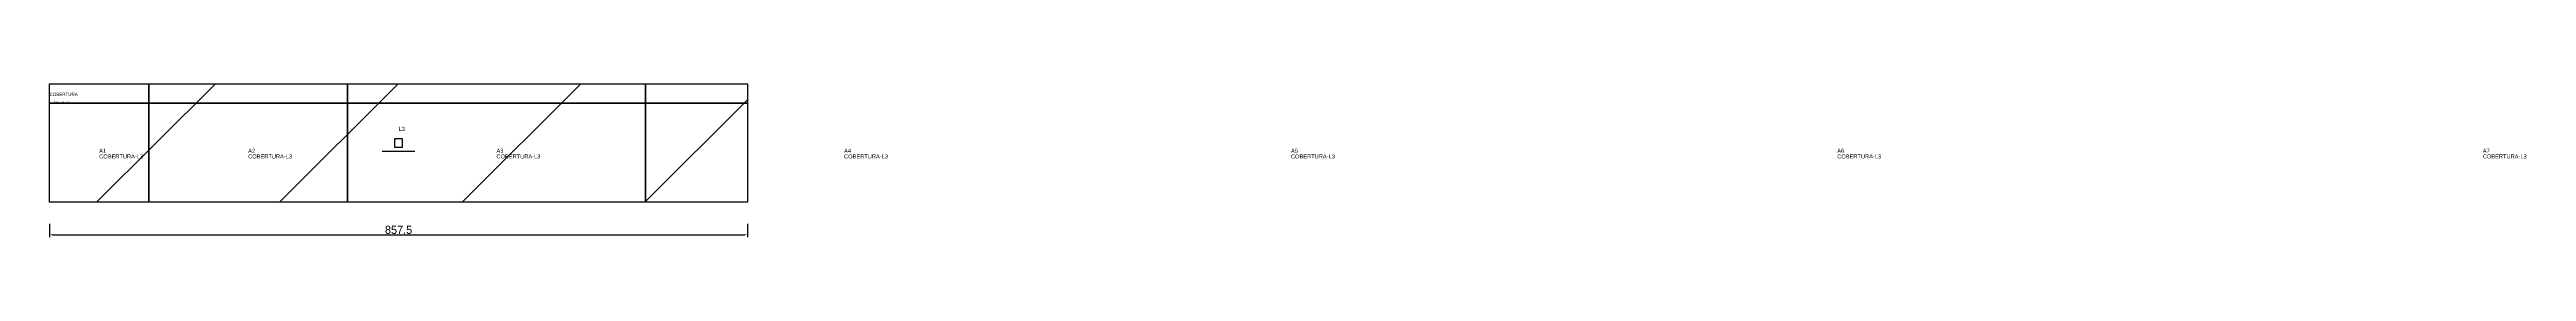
# Model space of a CAD drawing. Header units: metres. Extents: x 222 to 3265, y 13 to 202.
import ezdxf

# ---------------------------------------------------------------- set-up
doc = ezdxf.new("R2010")
doc.units = ezdxf.units.M
for name, color, linetype in [('3', 3, 'CONTINUOUS'), ('AUX00', 7, 'CONTINUOUS'), ('COTA', 241, 'CONTINUOUS'), ('FOLHA', 255, 'CONTINUOUS'), ('Hachura', 251, 'CONTINUOUS'), ('NOMENCLATURA', 7, 'CONTINUOUS'), ('Nível', 160, 'CONTINUOUS'), ('Painéis', 200, 'CONTINUOUS'), ('Pilares', 5, 'CONTINUOUS'), ('SARR_2.2x7', 40, 'CONTINUOUS')]:
    doc.layers.add(name, color=color, linetype=linetype)
doc.styles.add('ARIAL', font='Arial.ttf')
doc.styles.add('STR_STANDARD', font='arial.ttf')
doc.dimstyles.new('EZ DXF', dxfattribs={"dimtxt": 10, "dimasz": 3.5, "dimexe": 3, "dimexo": 1.5, "dimgap": 1, "dimtad": 1, "dimdec": 1, "dimdsep": 46, "dimcen": 2.5, "dimazin": 3, "dimtfac": 1, "dimtmove": 0, "dimatfit": 3})

msp = doc.modelspace()

# ---------------------------------------------------------------- hatches: boundary and pattern name
at = {"layer": 'Hachura'}
h = msp.add_hatch(dxfattribs=at)
h.set_pattern_fill('ANSI31', scale=50)
h.paths.add_polyline_path([(222.2, 201.5), (1079.7, 201.5), (1079.7, 55.54), (222.2, 55.54)])
h = msp.add_hatch(dxfattribs=at)
h.set_pattern_fill('ANSI31', scale=50)
h.paths.add_polyline_path([(222.2, 201.5), (1079.7, 201.5), (1079.7, 55.54), (222.2, 55.54)])

# ---------------------------------------------------------------- linework, layer by layer
at = {"layer": '3'}
for points in [[(344.2, 55.54), (344.2, 201.5)], [(344.2, 55.54), (344.2, 201.5)], [(588.2, 55.54), (588.2, 201.5)], [(588.2, 55.54), (588.2, 201.5)], [(954.2, 55.54), (954.2, 201.5)], [(954.2, 55.54), (954.2, 201.5)], [(222.2, 177.54), (1079.7, 177.54)], [(222.2, 177.54), (1079.7, 177.54)]]:
    msp.add_lwpolyline(points, close=True, dxfattribs=at)
at = {"layer": 'Painéis', "color": 200}
for p, q in [((222.2, 201.5), (1079.7, 201.5)), ((222.2, 55.54), (222.2, 201.5)), ((222.2, 201.5), (1079.7, 201.5)), ((222.2, 55.54), (222.2, 201.5)), ((1079.7, 201.5), (1079.7, 55.54)), ((1079.7, 201.5), (1079.7, 55.54)), ((1079.7, 55.54), (222.2, 55.54)), ((1079.7, 55.54), (222.2, 55.54))]:
    msp.add_line(p, q, dxfattribs=at)
at = {"layer": 'Pilares'}
msp.add_lwpolyline([(645.95, 123.52), (655.95, 123.52), (655.95, 133.52), (645.95, 133.52)], close=True, dxfattribs=at)
msp.add_lwpolyline([(645.95, 123.52), (655.95, 123.52), (655.95, 133.52), (645.95, 133.52)], close=True, dxfattribs=at)
at = {"layer": 'SARR_2.2x7'}
msp.add_line((630.95, 118.52), (670.95, 118.52), dxfattribs=at)
msp.add_line((630.95, 118.52), (670.95, 118.52), dxfattribs=at)

# ---------------------------------------------------------------- texts
at = {"layer": '3', "style": 'STR_STANDARD'}
for s, p in [('A1', (283.2, 116.54)), ('A1', (283.2, 116.54)), ('A2', (466.2, 116.54)), ('A2', (466.2, 116.54)), ('A3', (771.2, 116.54)), ('A3', (771.2, 116.54)), ('A4', (1198.2, 116.54)), ('A4', (1198.2, 116.54)), ('A5', (1747.2, 116.54)), ('A5', (1747.2, 116.54)), ('A6', (2418.2, 116.54)), ('A6', (2418.2, 116.54)), ('A7', (3211.2, 116.54)), ('A7', (3211.2, 116.54))]:
    msp.add_text(s, height=5, dxfattribs=at).set_placement(p)
at = {"layer": 'AUX00', "style": 'STR_STANDARD'}
for p in [(283.2, 109.54), (283.2, 109.54), (466.2, 109.54), (466.2, 109.54), (771.2, 109.54), (771.2, 109.54), (1198.2, 109.54), (1198.2, 109.54), (1747.2, 109.54), (1747.2, 109.54), (2418.2, 109.54), (2418.2, 109.54), (3211.2, 109.54), (3211.2, 109.54)]:
    msp.add_text('COBERTURA-L3', height=5, dxfattribs=at).set_placement(p)
at = {"layer": 'FOLHA'}
msp.add_text('FOLHA-L3', height=3, dxfattribs=at).set_placement((227.2, 176.5))
msp.add_text('FOLHA-L3', height=3, dxfattribs=at).set_placement((227.2, 176.5))
at = {"layer": 'NOMENCLATURA', "insert": (650.95, 148.52), "char_height": 5, "attachment_point": 1, "style": 'ARIAL'}
msp.add_mtext('L3', dxfattribs=at)
msp.add_mtext('L3', dxfattribs=at)
at = {"layer": 'Nível'}
msp.add_text('COBERTURA', height=4, dxfattribs=at).set_placement((222.2, 186.5))
msp.add_text('COBERTURA', height=4, dxfattribs=at).set_placement((222.2, 186.5))

# ---------------------------------------------------------------- dimensions: what is measured, and where the dimension line sits
at = {"layer": 'COTA'}
msp.add_linear_dim(base=(222.2, 15.54), p1=(222.2, 30.54), p2=(1079.7, 30.54), dimstyle='EZ DXF', dxfattribs=at).render()
msp.add_linear_dim(base=(222.2, 15.54), p1=(222.2, 30.54), p2=(1079.7, 30.54), dimstyle='EZ DXF', dxfattribs=at).render()

doc.saveas('drawing.dxf')
